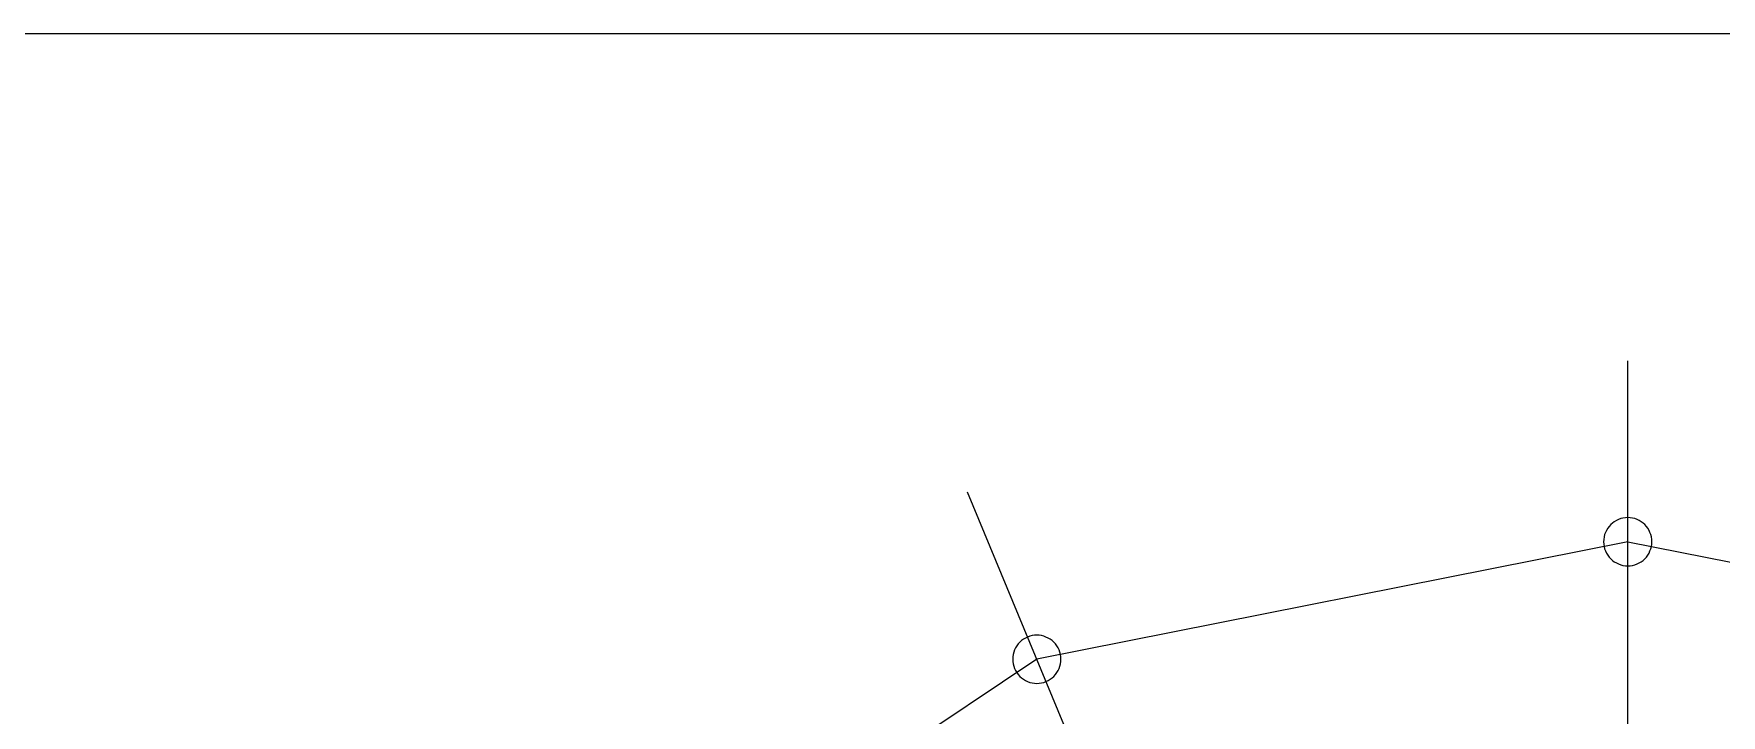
# Model space of a CAD drawing. Header units: metres. Extents: x 0 to 420, y 0 to 297.
# Drawn here: x 51.5 to 154.5, y 255.3 to 296.9 of the extents above; entities that cross this region are included whole.
import ezdxf

# ---------------------------------------------------------------- set-up
doc = ezdxf.new("R2010")
doc.units = ezdxf.units.M

msp = doc.modelspace()

# ---------------------------------------------------------------- linework, layer by layer
for p, q in [((419.92, 296.92), (0, 296.92)), ((148.83, 189.44), (148.83, 276.95)), ((148.83, 189.44), (148.83, 276.95)), ((142.09, 187.94), (108.54, 268.94)), ((142.09, 187.94), (108.54, 268.94)), ((142.09, 187.94), (108.54, 268.94)), ((142.09, 187.94), (108.54, 268.94)), ((148.83, 265.92), (112.76, 258.74)), ((148.83, 265.92), (112.76, 258.74)), ((148.83, 265.92), (184.9, 258.74)), ((112.76, 258.74), (82.18, 238.31)), ((112.76, 258.74), (82.18, 238.31))]:
    msp.add_line(p, q)
for points in [[(150.31, 265.92), (150.3, 266.06), (150.28, 266.21), (150.24, 266.35), (150.19, 266.48), (150.13, 266.61), (150.06, 266.74), (149.97, 266.85), (149.87, 266.96), (149.77, 267.06), (149.65, 267.14), (149.53, 267.22), (149.4, 267.28), (149.26, 267.33), (149.12, 267.36), (148.98, 267.38), (148.83, 267.39), (148.69, 267.38), (148.54, 267.36), (148.4, 267.33), (148.27, 267.28), (148.14, 267.22), (148.01, 267.14), (147.9, 267.06), (147.79, 266.96), (147.69, 266.85), (147.61, 266.74), (147.53, 266.61), (147.47, 266.48), (147.42, 266.35), (147.39, 266.21), (147.37, 266.06), (147.36, 265.92), (147.37, 265.77), (147.39, 265.63), (147.42, 265.49), (147.47, 265.36), (147.53, 265.22), (147.61, 265.1), (147.69, 264.98), (147.79, 264.88), (147.9, 264.78), (148.01, 264.69), (148.14, 264.62), (148.27, 264.56), (148.4, 264.51), (148.54, 264.47), (148.69, 264.45), (148.83, 264.45), (148.98, 264.45), (149.12, 264.47), (149.26, 264.51), (149.4, 264.56), (149.53, 264.62), (149.65, 264.69), (149.77, 264.78), (149.87, 264.88), (149.97, 264.98), (150.06, 265.1), (150.13, 265.22), (150.19, 265.36), (150.24, 265.49), (150.28, 265.63), (150.3, 265.77), (150.31, 265.92)], [(150.31, 265.92), (150.3, 266.06), (150.28, 266.21), (150.24, 266.35), (150.19, 266.48), (150.13, 266.61), (150.06, 266.74), (149.97, 266.85), (149.87, 266.96), (149.77, 267.06), (149.65, 267.14), (149.53, 267.22), (149.4, 267.28), (149.26, 267.33), (149.12, 267.36), (148.98, 267.38), (148.83, 267.39), (148.69, 267.38), (148.54, 267.36), (148.4, 267.33), (148.27, 267.28), (148.14, 267.22), (148.01, 267.14), (147.9, 267.06), (147.79, 266.96), (147.69, 266.85), (147.61, 266.74), (147.53, 266.61), (147.47, 266.48), (147.42, 266.35), (147.39, 266.21), (147.37, 266.06), (147.36, 265.92), (147.37, 265.77), (147.39, 265.63), (147.42, 265.49), (147.47, 265.36), (147.53, 265.22), (147.61, 265.1), (147.69, 264.98), (147.79, 264.88), (147.9, 264.78), (148.01, 264.69), (148.14, 264.62), (148.27, 264.56), (148.4, 264.51), (148.54, 264.47), (148.69, 264.45), (148.83, 264.45), (148.98, 264.45), (149.12, 264.47), (149.26, 264.51), (149.4, 264.56), (149.53, 264.62), (149.65, 264.69), (149.77, 264.78), (149.87, 264.88), (149.97, 264.98), (150.06, 265.1), (150.13, 265.22), (150.19, 265.36), (150.24, 265.49), (150.28, 265.63), (150.3, 265.77), (150.31, 265.92)], [(114.23, 258.74), (114.23, 258.89), (114.21, 259.03), (114.17, 259.17), (114.12, 259.31), (114.06, 259.44), (113.99, 259.56), (113.9, 259.68), (113.8, 259.79), (113.7, 259.88), (113.58, 259.97), (113.46, 260.04), (113.32, 260.1), (113.19, 260.15), (113.05, 260.19), (112.91, 260.21), (112.76, 260.22), (112.62, 260.21), (112.47, 260.19), (112.33, 260.15), (112.2, 260.1), (112.07, 260.04), (111.94, 259.97), (111.83, 259.88), (111.72, 259.79), (111.62, 259.68), (111.54, 259.56), (111.46, 259.44), (111.4, 259.31), (111.35, 259.17), (111.32, 259.03), (111.3, 258.89), (111.29, 258.74), (111.3, 258.6), (111.32, 258.46), (111.35, 258.32), (111.4, 258.18), (111.46, 258.05), (111.54, 257.93), (111.62, 257.81), (111.72, 257.7), (111.83, 257.61), (111.94, 257.52), (112.07, 257.44), (112.2, 257.38), (112.33, 257.33), (112.47, 257.3), (112.62, 257.28), (112.76, 257.27), (112.91, 257.28), (113.05, 257.3), (113.19, 257.33), (113.32, 257.38), (113.46, 257.44), (113.58, 257.52), (113.7, 257.61), (113.8, 257.7), (113.9, 257.81), (113.99, 257.93), (114.06, 258.05), (114.12, 258.18), (114.17, 258.32), (114.21, 258.46), (114.23, 258.6), (114.23, 258.74)], [(114.23, 258.74), (114.23, 258.89), (114.21, 259.03), (114.17, 259.17), (114.12, 259.31), (114.06, 259.44), (113.99, 259.56), (113.9, 259.68), (113.8, 259.79), (113.7, 259.88), (113.58, 259.97), (113.46, 260.04), (113.32, 260.1), (113.19, 260.15), (113.05, 260.19), (112.91, 260.21), (112.76, 260.22), (112.62, 260.21), (112.47, 260.19), (112.33, 260.15), (112.2, 260.1), (112.07, 260.04), (111.94, 259.97), (111.83, 259.88), (111.72, 259.79), (111.62, 259.68), (111.54, 259.56), (111.46, 259.44), (111.4, 259.31), (111.35, 259.17), (111.32, 259.03), (111.3, 258.89), (111.29, 258.74), (111.3, 258.6), (111.32, 258.46), (111.35, 258.32), (111.4, 258.18), (111.46, 258.05), (111.54, 257.93), (111.62, 257.81), (111.72, 257.7), (111.83, 257.61), (111.94, 257.52), (112.07, 257.44), (112.2, 257.38), (112.33, 257.33), (112.47, 257.3), (112.62, 257.28), (112.76, 257.27), (112.91, 257.28), (113.05, 257.3), (113.19, 257.33), (113.32, 257.38), (113.46, 257.44), (113.58, 257.52), (113.7, 257.61), (113.8, 257.7), (113.9, 257.81), (113.99, 257.93), (114.06, 258.05), (114.12, 258.18), (114.17, 258.32), (114.21, 258.46), (114.23, 258.6), (114.23, 258.74)], [(114.23, 258.74), (114.23, 258.89), (114.21, 259.03), (114.17, 259.17), (114.12, 259.31), (114.06, 259.44), (113.99, 259.56), (113.9, 259.68), (113.8, 259.79), (113.7, 259.88), (113.58, 259.97), (113.46, 260.04), (113.32, 260.1), (113.19, 260.15), (113.05, 260.19), (112.91, 260.21), (112.76, 260.22), (112.62, 260.21), (112.47, 260.19), (112.33, 260.15), (112.2, 260.1), (112.07, 260.04), (111.94, 259.97), (111.83, 259.88), (111.72, 259.79), (111.62, 259.68), (111.54, 259.56), (111.46, 259.44), (111.4, 259.31), (111.35, 259.17), (111.32, 259.03), (111.3, 258.89), (111.29, 258.74), (111.3, 258.6), (111.32, 258.46), (111.35, 258.32), (111.4, 258.18), (111.46, 258.05), (111.54, 257.93), (111.62, 257.81), (111.72, 257.7), (111.83, 257.61), (111.94, 257.52), (112.07, 257.44), (112.2, 257.38), (112.33, 257.33), (112.47, 257.3), (112.62, 257.28), (112.76, 257.27), (112.91, 257.28), (113.05, 257.3), (113.19, 257.33), (113.32, 257.38), (113.46, 257.44), (113.58, 257.52), (113.7, 257.61), (113.8, 257.7), (113.9, 257.81), (113.99, 257.93), (114.06, 258.05), (114.12, 258.18), (114.17, 258.32), (114.21, 258.46), (114.23, 258.6), (114.23, 258.74)], [(114.23, 258.74), (114.23, 258.89), (114.21, 259.03), (114.17, 259.17), (114.12, 259.31), (114.06, 259.44), (113.99, 259.56), (113.9, 259.68), (113.8, 259.79), (113.7, 259.88), (113.58, 259.97), (113.46, 260.04), (113.32, 260.1), (113.19, 260.15), (113.05, 260.19), (112.91, 260.21), (112.76, 260.22), (112.62, 260.21), (112.47, 260.19), (112.33, 260.15), (112.2, 260.1), (112.07, 260.04), (111.94, 259.97), (111.83, 259.88), (111.72, 259.79), (111.62, 259.68), (111.54, 259.56), (111.46, 259.44), (111.4, 259.31), (111.35, 259.17), (111.32, 259.03), (111.3, 258.89), (111.29, 258.74), (111.3, 258.6), (111.32, 258.46), (111.35, 258.32), (111.4, 258.18), (111.46, 258.05), (111.54, 257.93), (111.62, 257.81), (111.72, 257.7), (111.83, 257.61), (111.94, 257.52), (112.07, 257.44), (112.2, 257.38), (112.33, 257.33), (112.47, 257.3), (112.62, 257.28), (112.76, 257.27), (112.91, 257.28), (113.05, 257.3), (113.19, 257.33), (113.32, 257.38), (113.46, 257.44), (113.58, 257.52), (113.7, 257.61), (113.8, 257.7), (113.9, 257.81), (113.99, 257.93), (114.06, 258.05), (114.12, 258.18), (114.17, 258.32), (114.21, 258.46), (114.23, 258.6), (114.23, 258.74)]]:
    msp.add_lwpolyline(points)

doc.saveas('drawing.dxf')
